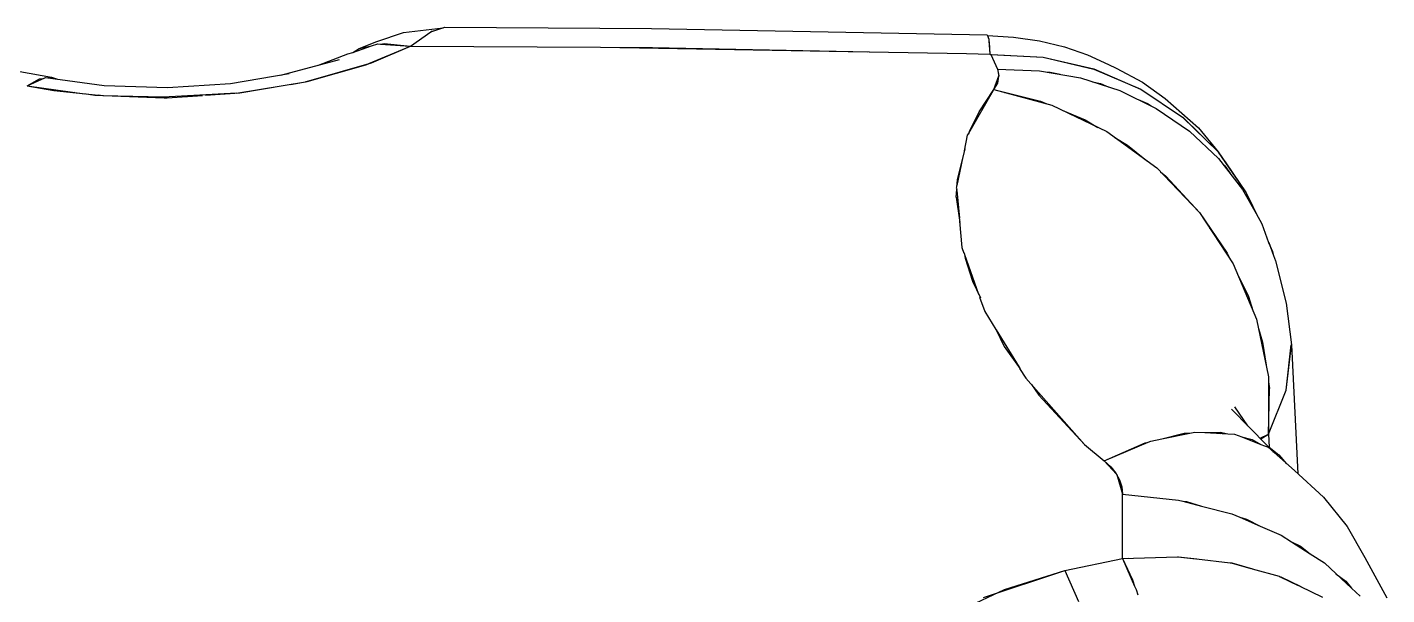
# Model space of a CAD drawing. Extents: x 33214 to 95067, y 8279 to 51908.
# Drawn here: x 42934.1 to 43037, y 22628.5 to 22671.5 of the extents above; entities that cross this region are included whole.
import ezdxf

# ---------------------------------------------------------------- set-up
doc = ezdxf.new("R2010")
doc.units = 0
doc.header["$LTSCALE"] = 300
doc.header["$MEASUREMENT"] = 0
doc.linetypes.add('SNT-025', pattern=[0.74, 0.4, -0.17, 0, -0.17])
doc.layers.add('GENERATORSETT', color=1, linetype='CONTINUOUS')

# ---------------------------------------------------------------- blocks, each defined once
blk = doc.blocks.new('GENERATOR-CENTER')
at = {"layer": 'GENERATORSETT'}
for p, q in [((-2265.19, 529.14), (-2262.17, 529.51)), ((-2262.8, 529.31), (-2262.06, 529.55)), ((-2262.06, 529.55), (-2246.41, 529.45)), ((-2246.41, 529.45), (-2220.97, 528.97)), ((-2268.54, 527.94), (-2267.2, 528.46)), ((-2267.2, 528.46), (-2265.19, 529.14)), ((-2264.65, 528.1), (-2263.11, 529.21)), ((-2263.11, 529.21), (-2262.81, 529.31)), ((-2263.09, 529.22), (-2263.06, 529.24)), ((-2263.06, 529.24), (-2262.8, 529.31)), ((-2220.97, 528.97), (-2220.85, 528.63)), ((-2220.95, 528.93), (-2218.98, 528.8)), ((-2220.95, 528.91), (-2220.91, 528.89)), ((-2220.91, 528.89), (-2220.87, 528.68)), ((-2220.85, 528.63), (-2220.84, 528.51)), ((-2220.84, 528.51), (-2220.76, 527.52)), ((-2220.84, 528.51), (-2220.83, 528.42)), ((-2220.83, 528.42), (-2220.76, 527.51)), ((-2218.98, 528.8), (-2217, 528.51)), ((-2217, 528.51), (-2215.12, 528.06)), ((-2271.63, 526.67), (-2269.39, 527.52)), ((-2269.39, 527.52), (-2269.03, 527.64)), ((-2269.03, 527.64), (-2267.6, 528.13)), ((-2269.03, 527.64), (-2268.54, 527.94)), ((-2268.54, 527.94), (-2267.6, 528.13)), ((-2267.81, 526.79), (-2264.65, 528.1)), ((-2267.61, 526.85), (-2264.65, 528.1)), ((-2267.6, 528.13), (-2267.14, 528.28)), ((-2267.14, 528.28), (-2266.93, 528.27)), ((-2266.93, 528.27), (-2266.66, 528.32)), ((-2266.93, 528.27), (-2264.67, 528.1)), ((-2266.66, 528.32), (-2264.65, 528.1)), ((-2264.66, 528.1), (-2264.65, 528.1)), ((-2264.65, 528.1), (-2264.57, 528.16)), ((-2264.65, 528.1), (-2250.25, 528.04)), ((-2250.25, 528.04), (-2248.77, 528.01)), ((-2248.8, 528.01), (-2246.33, 528)), ((-2248.75, 528.01), (-2230.06, 527.69)), ((-2246.33, 528), (-2229.88, 527.69)), ((-2229.92, 527.69), (-2222.54, 527.56)), ((-2222.54, 527.56), (-2220.76, 527.51)), ((-2220.76, 527.51), (-2220.7, 527.49)), ((-2220.76, 527.51), (-2220.7, 527.49)), ((-2220.7, 527.49), (-2216.72, 527.27)), ((-2220.7, 527.49), (-2220.68, 527.49)), ((-2220.7, 527.49), (-2220.19, 526.36)), ((-2220.7, 527.49), (-2220.19, 526.36)), ((-2220.64, 527.49), (-2216.73, 527.27)), ((-2215.12, 528.06), (-2213.36, 527.46)), ((-2213.36, 527.46), (-2211.78, 526.72)), ((-2298.7, 526.98), (-2291.85, 525.76)), ((-2274.48, 525.92), (-2270.02, 527.1)), ((-2272.54, 525.43), (-2267.61, 526.85)), ((-2272.47, 525.44), (-2268.03, 526.7)), ((-2268.03, 526.7), (-2267.84, 526.78)), ((-2220.19, 526.36), (-2217, 526.25)), ((-2220.19, 526.36), (-2220.08, 525.84)), ((-2220.19, 526.36), (-2220.08, 525.87)), ((-2216.73, 527.27), (-2216.72, 527.27)), ((-2216.72, 527.27), (-2212.9, 526.38)), ((-2216.72, 527.27), (-2212.9, 526.39)), ((-2212.9, 526.39), (-2212.9, 526.39)), ((-2212.9, 526.39), (-2209.35, 524.86)), ((-2212.89, 526.38), (-2209.34, 524.86)), ((-2211.78, 526.72), (-2211.21, 526.45)), ((-2211.21, 526.45), (-2209.21, 525.38)), ((-2293.69, 525.11), (-2292.3, 525.75)), ((-2293.69, 525.11), (-2292.76, 525.63)), ((-2292.76, 525.63), (-2292.45, 525.67)), ((-2292.3, 525.75), (-2287.86, 525.14)), ((-2292.13, 525.72), (-2291.85, 525.76)), ((-2291.85, 525.76), (-2291.4, 525.62)), ((-2283.07, 524.98), (-2278.29, 525.29)), ((-2278.29, 525.29), (-2273.85, 526.03)), ((-2277.83, 524.55), (-2272.61, 525.41)), ((-2273.75, 525.22), (-2272.47, 525.44)), ((-2272.61, 525.41), (-2272.55, 525.43)), ((-2220.46, 524.82), (-2220.08, 525.87)), ((-2220.46, 524.82), (-2220.17, 525.32)), ((-2220.17, 525.32), (-2220.08, 525.84)), ((-2217, 526.25), (-2213.89, 525.71)), ((-2216.56, 526.17), (-2216.21, 526.15)), ((-2216.21, 526.15), (-2215.45, 525.98)), ((-2213.89, 525.71), (-2210.92, 524.75)), ((-2213, 525.42), (-2212.39, 525.28)), ((-2212.39, 525.28), (-2211.81, 525.04)), ((-2209.21, 525.38), (-2207.5, 524.14)), ((-2293.69, 525.11), (-2289.34, 524.51)), ((-2293.69, 525.11), (-2291.67, 524.76)), ((-2291.67, 524.76), (-2288.29, 524.39)), ((-2290.15, 524.62), (-2290.12, 524.59)), ((-2289.22, 524.49), (-2288.57, 524.4)), ((-2288.57, 524.4), (-2283.32, 524.21)), ((-2287.96, 524.36), (-2288.28, 524.39)), ((-2283.4, 524.26), (-2287.96, 524.36)), ((-2287.86, 525.14), (-2283.07, 524.98)), ((-2277.84, 524.55), (-2283.4, 524.26)), ((-2283.08, 524.21), (-2280.41, 524.38)), ((-2280.18, 524.4), (-2277.58, 524.57)), ((-2277.58, 524.57), (-2274.15, 525.15)), ((-2222.36, 521.53), (-2220.46, 524.82)), ((-2221.58, 523.15), (-2220.46, 524.82)), ((-2220.7, 524.46), (-2220.69, 524.42)), ((-2220.7, 524.46), (-2220.69, 524.42)), ((-2220.56, 524.67), (-2220.55, 524.67)), ((-2220.56, 524.66), (-2220.55, 524.66)), ((-2220.46, 524.82), (-2216.94, 523.95)), ((-2220.46, 524.82), (-2216.08, 523.64)), ((-2219.67, 524.61), (-2219.58, 524.6)), ((-2219.66, 524.6), (-2219.57, 524.6)), ((-2210.92, 524.75), (-2208.16, 523.4)), ((-2209.35, 524.86), (-2209.34, 524.86)), ((-2209.34, 524.86), (-2206.17, 522.74)), ((-2209.33, 524.85), (-2206.17, 522.74)), ((-2283.31, 524.21), (-2283.08, 524.21)), ((-2216.94, 523.95), (-2216.45, 523.74)), ((-2216.08, 523.64), (-2211.91, 521.64)), ((-2215.24, 523.24), (-2213.54, 522.54)), ((-2209.54, 524.07), (-2208.83, 523.77)), ((-2208.83, 523.77), (-2208.55, 523.59)), ((-2208.16, 523.4), (-2205.65, 521.67)), ((-2207.5, 524.14), (-2204.97, 521.93)), ((-2222.32, 521.65), (-2221.58, 523.15)), ((-2214.56, 522.91), (-2214.35, 522.87)), ((-2213.54, 522.54), (-2212.58, 521.96)), ((-2206.17, 522.74), (-2206.17, 522.74)), ((-2206.17, 522.74), (-2203.48, 520.1)), ((-2206.16, 522.73), (-2203.48, 520.1)), ((-2222.7, 520.18), (-2222.45, 521.36)), ((-2222.45, 521.36), (-2222.37, 521.49)), ((-2222.37, 521.48), (-2222.32, 521.65)), ((-2211.91, 521.64), (-2208.13, 518.89)), ((-2211.3, 521.2), (-2210.34, 520.62)), ((-2205.65, 521.67), (-2203.46, 519.61)), ((-2204.97, 521.93), (-2203.48, 520.1)), ((-2223.22, 517.98), (-2222.64, 520.34)), ((-2210.59, 520.68), (-2210.24, 520.54)), ((-2210.57, 520.66), (-2210.23, 520.53)), ((-2210.34, 520.62), (-2208.89, 519.44)), ((-2209.72, 520.12), (-2209.72, 520.04)), ((-2209.72, 520.12), (-2209.72, 520.04)), ((-2223.25, 517.55), (-2222.79, 519.74)), ((-2203.48, 520.1), (-2203.48, 520.1)), ((-2203.48, 520.1), (-2201.35, 517.01)), ((-2203.47, 520.09), (-2201.35, 517.01)), ((-2203.46, 519.61), (-2201.62, 517.26)), ((-2203.29, 519.83), (-2202.9, 519.27)), ((-2203.19, 519.27), (-2202.96, 519.05)), ((-2202.9, 519.27), (-2201.35, 517.01)), ((-2208.13, 518.89), (-2204.9, 515.51)), ((-2207.85, 518.6), (-2207.44, 518.26)), ((-2207.44, 518.26), (-2204.9, 515.51)), ((-2202.96, 519.05), (-2202.54, 518.44)), ((-2223.31, 516.68), (-2223.27, 517.27)), ((-2223.29, 517.35), (-2223.27, 517.45)), ((-2223.29, 517.35), (-2223.28, 517.25)), ((-2223.27, 517.19), (-2223.08, 515.08)), ((-2223.26, 517.42), (-2223.22, 517.98)), ((-2201.62, 517.26), (-2200.6, 515.44)), ((-2223.31, 516.68), (-2223.04, 514.76)), ((-2223.2, 515.93), (-2223.17, 516.09)), ((-2201.35, 517.01), (-2201.35, 517.01)), ((-2201.35, 517.01), (-2200.84, 515.98)), ((-2201.18, 516.47), (-2200.84, 515.98)), ((-2201, 516.22), (-2200.88, 515.93)), ((-2201, 516.22), (-2200.88, 515.93)), ((-2223.18, 515.73), (-2223.15, 515.85)), ((-2204.9, 515.51), (-2202.8, 512.44)), ((-2204.9, 515.51), (-2202.34, 511.63)), ((-2200.84, 515.98), (-2200.6, 515.44)), ((-2200.6, 515.44), (-2200.16, 514.65)), ((-2223.06, 514.86), (-2222.88, 512.87)), ((-2204.11, 514.31), (-2204.11, 514.35)), ((-2200.16, 514.65), (-2199.65, 513.25)), ((-2203.21, 513.04), (-2203.18, 512.9)), ((-2203.2, 513.03), (-2203.17, 512.89)), ((-2199.65, 513.25), (-2199.35, 512.57)), ((-2199.64, 513.24), (-2199.28, 512.26)), ((-2222.88, 512.87), (-2222.73, 512.44)), ((-2222.71, 512.47), (-2222.65, 512.05)), ((-2222.69, 512.34), (-2221.62, 509.32)), ((-2222.65, 512.05), (-2222.09, 510.3)), ((-2202.8, 512.44), (-2202.56, 511.97)), ((-2199.35, 512.57), (-2199.28, 512.26)), ((-2199.28, 512.26), (-2199.13, 511.86)), ((-2202.34, 511.63), (-2200.58, 507.43)), ((-2199.13, 511.86), (-2198.33, 508.65)), ((-2222.09, 510.3), (-2221.48, 509.04)), ((-2201.99, 510.79), (-2201.18, 509.14)), ((-2221.54, 509.11), (-2221.15, 508.02)), ((-2201.18, 509.14), (-2200.86, 508.1)), ((-2221.15, 508.02), (-2220.32, 506.66)), ((-2198.33, 508.65), (-2197.93, 505.49)), ((-2200.58, 507.43), (-2199.67, 503.07)), ((-2200.43, 506.73), (-2200.11, 505.69)), ((-2220.32, 506.67), (-2219.68, 505.37)), ((-2220.3, 506.63), (-2218.56, 503.8)), ((-2200.11, 505.69), (-2199.85, 503.94)), ((-2219.68, 505.37), (-2218.47, 503.67)), ((-2198.31, 502.06), (-2197.94, 505.49)), ((-2198.31, 502.06), (-2197.93, 505.49)), ((-2197.94, 505.51), (-2197.93, 505.5)), ((-2197.94, 505.5), (-2197.93, 505.5)), ((-2197.93, 505.5), (-2197.45, 495.73)), ((-2218.51, 503.71), (-2218.05, 502.96)), ((-2218.05, 502.96), (-2213.59, 497.93)), ((-2199.67, 503.07), (-2199.65, 498.73)), ((-2199.66, 502.69), (-2199.59, 502.19)), ((-2198.24, 502.7), (-2198.24, 502.69)), ((-2198.24, 502.7), (-2198.24, 502.69)), ((-2217.62, 502.48), (-2217.05, 501.69)), ((-2217.05, 501.69), (-2213.59, 497.93)), ((-2199.65, 498.73), (-2199.59, 502.19)), ((-2199.65, 498.73), (-2198.31, 502.06)), ((-2198.31, 502.06), (-2198.31, 502.06)), ((-2202.47, 500.61), (-2199.76, 497.87)), ((-2202.23, 500.79), (-2201.24, 499.36)), ((-2207.74, 498.37), (-2205.61, 498.8)), ((-2207.74, 498.37), (-2206.04, 498.79)), ((-2206.04, 498.79), (-2205.61, 498.8)), ((-2205.93, 498.79), (-2205.85, 498.75)), ((-2205.61, 498.8), (-2205.23, 498.88)), ((-2205.23, 498.88), (-2204.48, 498.84)), ((-2204.48, 498.84), (-2203.31, 498.88)), ((-2204.48, 498.84), (-2202.73, 498.75)), ((-2204.46, 498.84), (-2204.46, 498.84)), ((-2203.31, 498.88), (-2202.73, 498.75)), ((-2203.3, 498.78), (-2203.2, 498.85)), ((-2203.18, 498.77), (-2203.11, 498.83)), ((-2202.73, 498.75), (-2202.23, 498.72)), ((-2202.23, 498.72), (-2201.68, 498.51)), ((-2201.68, 498.51), (-2200.24, 497.94)), ((-2201.68, 498.51), (-2200.9, 498.33)), ((-2200.3, 498.42), (-2199.65, 498.73)), ((-2200.25, 498.37), (-2199.65, 498.73)), ((-2199.65, 498.73), (-2199.61, 497.74)), ((-2199.65, 498.73), (-2199.61, 497.74)), ((-2213.59, 497.93), (-2212.11, 496.71)), ((-2213.59, 497.93), (-2212.11, 496.71)), ((-2212.11, 496.71), (-2208.78, 498.11)), ((-2212.11, 496.71), (-2209.01, 498.06)), ((-2209.01, 498.06), (-2208.78, 498.11)), ((-2208.78, 498.11), (-2208.57, 498.2)), ((-2208.57, 498.2), (-2207.74, 498.37)), ((-2201.38, 498.44), (-2201.37, 498.38)), ((-2201.08, 498.37), (-2201.03, 498.25)), ((-2200.9, 498.33), (-2200.24, 497.94)), ((-2200.24, 497.94), (-2199.69, 497.73)), ((-2199.76, 497.87), (-2198.88, 497.15)), ((-2199.69, 497.73), (-2197.7, 495.96)), ((-2212.11, 496.71), (-2211.61, 496.26)), ((-2212.11, 496.71), (-2211.18, 495.7)), ((-2199.35, 497.42), (-2198.88, 497.15)), ((-2198.88, 497.15), (-2198.3, 496.48)), ((-2211.61, 496.26), (-2211.22, 495.78)), ((-2211.22, 495.78), (-2210.94, 495.27)), ((-2211.18, 495.7), (-2211.15, 495.67)), ((-2211.15, 495.67), (-2210.71, 494.19)), ((-2197.7, 495.96), (-2195.5, 493.94)), ((-2210.94, 495.27), (-2210.76, 494.73)), ((-2210.94, 494.97), (-2210.85, 495)), ((-2210.94, 494.97), (-2210.85, 495)), ((-2210.76, 494.73), (-2210.71, 494.19)), ((-2210.73, 489.3), (-2210.71, 494.19)), ((-2210.73, 489.3), (-2210.71, 494.19)), ((-2210.71, 494.19), (-2206.48, 493.73)), ((-2206.48, 493.73), (-2206.16, 493.65)), ((-2206.16, 493.65), (-2204.74, 493.28)), ((-2206.16, 493.65), (-2205.88, 493.62)), ((-2205.88, 493.62), (-2204.74, 493.28)), ((-2195.5, 493.94), (-2193.7, 491.74)), ((-2204.74, 493.28), (-2202.43, 492.68)), ((-2202.43, 492.68), (-2201.84, 492.43)), ((-2201.84, 492.43), (-2200.3, 491.76)), ((-2201.84, 492.43), (-2201.32, 492.28)), ((-2201.32, 492.28), (-2200.3, 491.76)), ((-2200.3, 491.76), (-2198.7, 491.08)), ((-2193.7, 491.74), (-2192.36, 489.39)), ((-2198.7, 491.08), (-2197.92, 490.57)), ((-2197.93, 490.58), (-2197.24, 490.23)), ((-2197.92, 490.57), (-2196.5, 489.66)), ((-2215.1, 488.4), (-2210.73, 489.3)), ((-2215.1, 488.4), (-2210.73, 489.3)), ((-2210.73, 489.3), (-2206.56, 489.44)), ((-2210.73, 489.3), (-2210.3, 489.32)), ((-2210.73, 489.3), (-2209.8, 487.22)), ((-2210.73, 489.3), (-2209.97, 487.7)), ((-2206.56, 489.44), (-2206.53, 489.43)), ((-2206.53, 489.43), (-2206.49, 489.44)), ((-2206.53, 489.43), (-2205.16, 489.28)), ((-2206.49, 489.44), (-2205.1, 489.27)), ((-2205.11, 489.28), (-2202.56, 488.99)), ((-2197.24, 490.23), (-2196.5, 489.66)), ((-2196.5, 489.66), (-2195.43, 488.98)), ((-2192.36, 489.39), (-2190.7, 486.32)), ((-2221.26, 486.34), (-2215.1, 488.4)), ((-2219.66, 486.96), (-2215.1, 488.4)), ((-2215.1, 488.4), (-2214.06, 486.06)), ((-2215.1, 488.4), (-2214.06, 486.06)), ((-2202.56, 488.99), (-2202.5, 488.97)), ((-2202.5, 488.97), (-2201, 488.56)), ((-2202.5, 488.97), (-2202.44, 488.97)), ((-2202.44, 488.97), (-2200.88, 488.52)), ((-2200.89, 488.53), (-2198.86, 487.97)), ((-2195.43, 488.98), (-2194.54, 488.15)), ((-2209.97, 487.7), (-2209.8, 487.22)), ((-2209.8, 487.22), (-2209.68, 486.97)), ((-2198.86, 487.97), (-2198.79, 487.93)), ((-2198.79, 487.93), (-2198.72, 487.91)), ((-2198.78, 487.93), (-2197.41, 487.27)), ((-2198.72, 487.91), (-2197.22, 487.18)), ((-2197.9, 487.52), (-2197.89, 487.5)), ((-2197.9, 487.52), (-2197.89, 487.5)), ((-2197.29, 487.21), (-2195.57, 486.39)), ((-2194.55, 488.15), (-2193.81, 487.58)), ((-2194.54, 488.15), (-2193.37, 487.05)), ((-2193.81, 487.58), (-2193.37, 487.05)), ((-2223.51, 485.14), (-2219.66, 486.96)), ((-2209.68, 486.97), (-2209.55, 486.56)), ((-2193.37, 487.05), (-2192.72, 486.45))]:
    blk.add_line(p, q, dxfattribs=at)

msp = doc.modelspace()

# ---------------------------------------------------------------- block references
at = {"layer": 'GENERATORSETT', "linetype": 'SNT-025'}
msp.add_blockref('GENERATOR-CENTER', (45227.74, 22141.98), dxfattribs=at)

doc.saveas('drawing.dxf')
